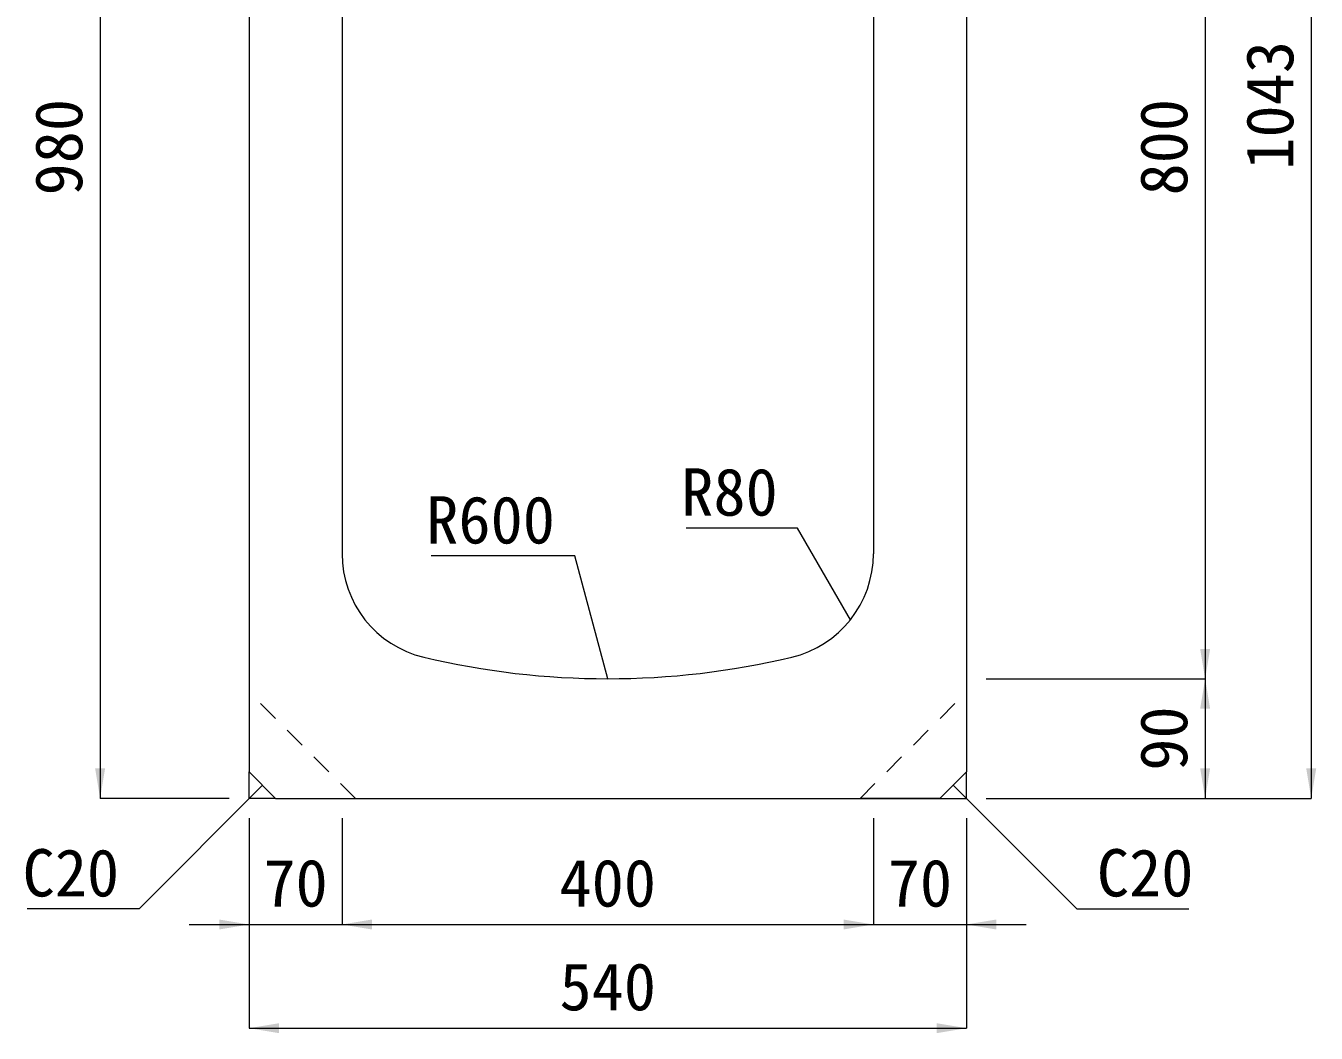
# Model space of a CAD drawing. Units: millimetres at full size; some dimension numbers follow another scale. Extents: x -3301 to 90699, y 107523 to 139162.
# Drawn here: x 17872 to 18844, y 130035 to 130793 of the extents above; entities that cross this region are included whole.
import ezdxf
from ezdxf.enums import TextEntityAlignment as Align

# ---------------------------------------------------------------- set-up
doc = ezdxf.new("R2010")
doc.units = ezdxf.units.MM
doc.header["$LTSCALE"] = 21
doc.linetypes.add('USER1', pattern=[1.35, 0.75, -0.6])
for name, color, linetype, lineweight in [('寸法線', 7, 'Continuous', 9), ('引出線', 4, 'Continuous', 9), ('本体', 2, 'Continuous', 9), ('補助線', 8, 'Continuous', 13)]:
    doc.layers.add(name, color=color, linetype=linetype, lineweight=lineweight)
doc.styles.add('ＭＳ ゴシック', font='')
doc.styles.get('ＭＳ ゴシック').set_extended_font_data('MS Gothic')

# ---------------------------------------------------------------- blocks, each defined once
blk = doc.blocks.new('filled_arrow')
at = {"color": 0, "linetype": 'Continuous', "lineweight": -2}
blk.add_solid([(7.5, 1.25), (0, 0), (7.5, -1.25)], dxfattribs=at)

msp = doc.modelspace()

# ---------------------------------------------------------------- linework, layer by layer
at = {"layer": '寸法線'}
for p, q in [((18839.99, 131255.05), (18839.99, 130212.05)), ((17928.3, 131192.05), (17928.3, 130212.05)), ((18760.14, 131102.05), (18760.14, 130302.05)), ((18595.42, 130302.05), (18760.14, 130302.05)), ((18595.42, 130302.05), (18760.14, 130302.05)), ((18760.14, 130302.05), (18760.14, 130212.05)), ((18025.42, 130212.05), (17928.3, 130212.05)), ((18595.42, 130212.05), (18760.14, 130212.05)), ((18595.42, 130212.05), (18839.99, 130212.05)), ((18040.42, 130197.05), (18040.42, 130117.11)), ((18040.42, 130197.05), (18040.42, 130039.07)), ((18110.42, 130197.05), (18110.42, 130117.11)), ((18110.42, 130197.05), (18110.42, 130117.11)), ((18510.42, 130197.05), (18510.42, 130117.11)), ((18510.42, 130197.05), (18510.42, 130117.11)), ((18580.42, 130197.05), (18580.42, 130117.11)), ((18580.42, 130197.05), (18580.42, 130039.07)), ((17995.42, 130117.11), (18155.42, 130117.11)), ((18110.42, 130117.11), (18510.42, 130117.11)), ((18465.42, 130117.11), (18625.42, 130117.11)), ((18040.42, 130039.07), (18580.42, 130039.07))]:
    msp.add_line(p, q, dxfattribs=at)
at = {"layer": '引出線'}
for points in [[(18493.18, 130346.47), (18453.39, 130415.39), (18369.48, 130415.39)], [(18310.42, 130302.05), (18285.67, 130394.42), (18177.4, 130394.42)], [(18050.42, 130222.05), (17957.58, 130128.82), (17873.29, 130128.82)], [(18570.42, 130222.05), (18663.65, 130128.82), (18747.94, 130128.82)]]:
    msp.add_lwpolyline(points, dxfattribs=at)
at = {"layer": '本体', "lineweight": 13}
for p, q in [((18580.42, 131249.05), (18580.42, 130232.05)), ((18040.42, 131186.05), (18040.42, 130232.05)), ((18110.42, 131022.05), (18110.42, 130396.09)), ((18510.42, 131022.05), (18510.42, 130396.09)), ((18060.42, 130212.05), (18040.42, 130232.05)), ((18560.42, 130212.05), (18580.42, 130232.05)), ((18060.42, 130212.05), (18560.42, 130212.05)), ((18560.42, 130212.05), (18500.42, 130212.05))]:
    msp.add_line(p, q, dxfattribs=at)
at = {"layer": '本体', "color": 7, "linetype": 'USER1'}
for p, q in [((18120.42, 130212.05), (18040.42, 130292.05)), ((18500.42, 130212.05), (18580.42, 130292.05))]:
    msp.add_line(p, q, dxfattribs=at)
at = {"layer": '本体', "lineweight": 13}
for centre, radius, start, end in [((18190.42, 130396.09), 80, 180, 256.65764), ((18430.42, 130396.09), 80, 283.34236, 0), ((18310.42, 130902.05), 600, 256.65764, 283.34236)]:
    msp.add_arc(centre, radius, start, end, dxfattribs=at)
at = {"layer": '補助線'}
for p, q in [((18040.42, 130212.05), (18040.42, 130232.05)), ((18580.42, 130212.05), (18580.42, 130232.05)), ((18060.42, 130212.05), (18040.42, 130212.05)), ((18560.42, 130212.05), (18580.42, 130212.05))]:
    msp.add_line(p, q, dxfattribs=at)

# ---------------------------------------------------------------- block references
at = {"layer": '寸法線', "xscale": 3, "yscale": 3}
for p, rotation in [((18760.14, 130302.05), 90), ((18760.14, 130302.05), 270), ((17928.3, 130212.05), 90), ((18760.14, 130212.05), 90), ((18839.99, 130212.05), 90), ((18040.42, 130117.11), 180), ((18510.42, 130117.11), 180), ((18510.42, 130117.11), 180), ((18580.42, 130039.07), 180)]:
    msp.add_blockref('filled_arrow', p, dxfattribs=dict(at, rotation=rotation))
for p in [(18110.42, 130117.11), (18110.42, 130117.11), (18580.42, 130117.11), (18040.42, 130039.07)]:
    msp.add_blockref('filled_arrow', p, dxfattribs=at)
at = {"layer": '引出線', "xscale": 0.12, "yscale": 0.12}
for p, rotation in [((18493.18, 130346.47), 120), ((18310.42, 130302.05), 105), ((18050.42, 130222.05), 225.1), ((18570.42, 130222.05), 315)]:
    msp.add_blockref('filled_arrow', p, dxfattribs=dict(at, rotation=rotation))

# ---------------------------------------------------------------- texts
at = {"layer": '寸法線', "style": 'ＭＳ ゴシック'}
for s, p in [('1043', (18808.74, 130733.55)), ('980', (17897.05, 130702.05)), ('800', (18728.89, 130702.05)), ('90', (18728.89, 130257.05))]:
    msp.add_text(s, height=35.6, rotation=90, dxfattribs=at).set_placement(p, align=Align.MIDDLE_CENTER)
for s, p in [('70', (18075.42, 130148.36)), ('400', (18310.42, 130148.36)), ('70', (18545.42, 130148.36)), ('540', (18310.42, 130070.32))]:
    msp.add_text(s, height=35.6, dxfattribs=at).set_placement(p, align=Align.MIDDLE_CENTER)
at = {"layer": '引出線', "style": 'ＭＳ ゴシック'}
for s, p in [('R80', (18438.39, 130460.39)), ('R600', (18270.67, 130439.42)), ('C20', (17942.58, 130173.82))]:
    msp.add_text(s, height=35.6, dxfattribs=at).set_placement(p, align=Align.TOP_RIGHT)
msp.add_text('C20', height=35.6, dxfattribs=at).set_placement((18678.65, 130173.82), align=Align.TOP_LEFT)

doc.saveas('drawing.dxf')
